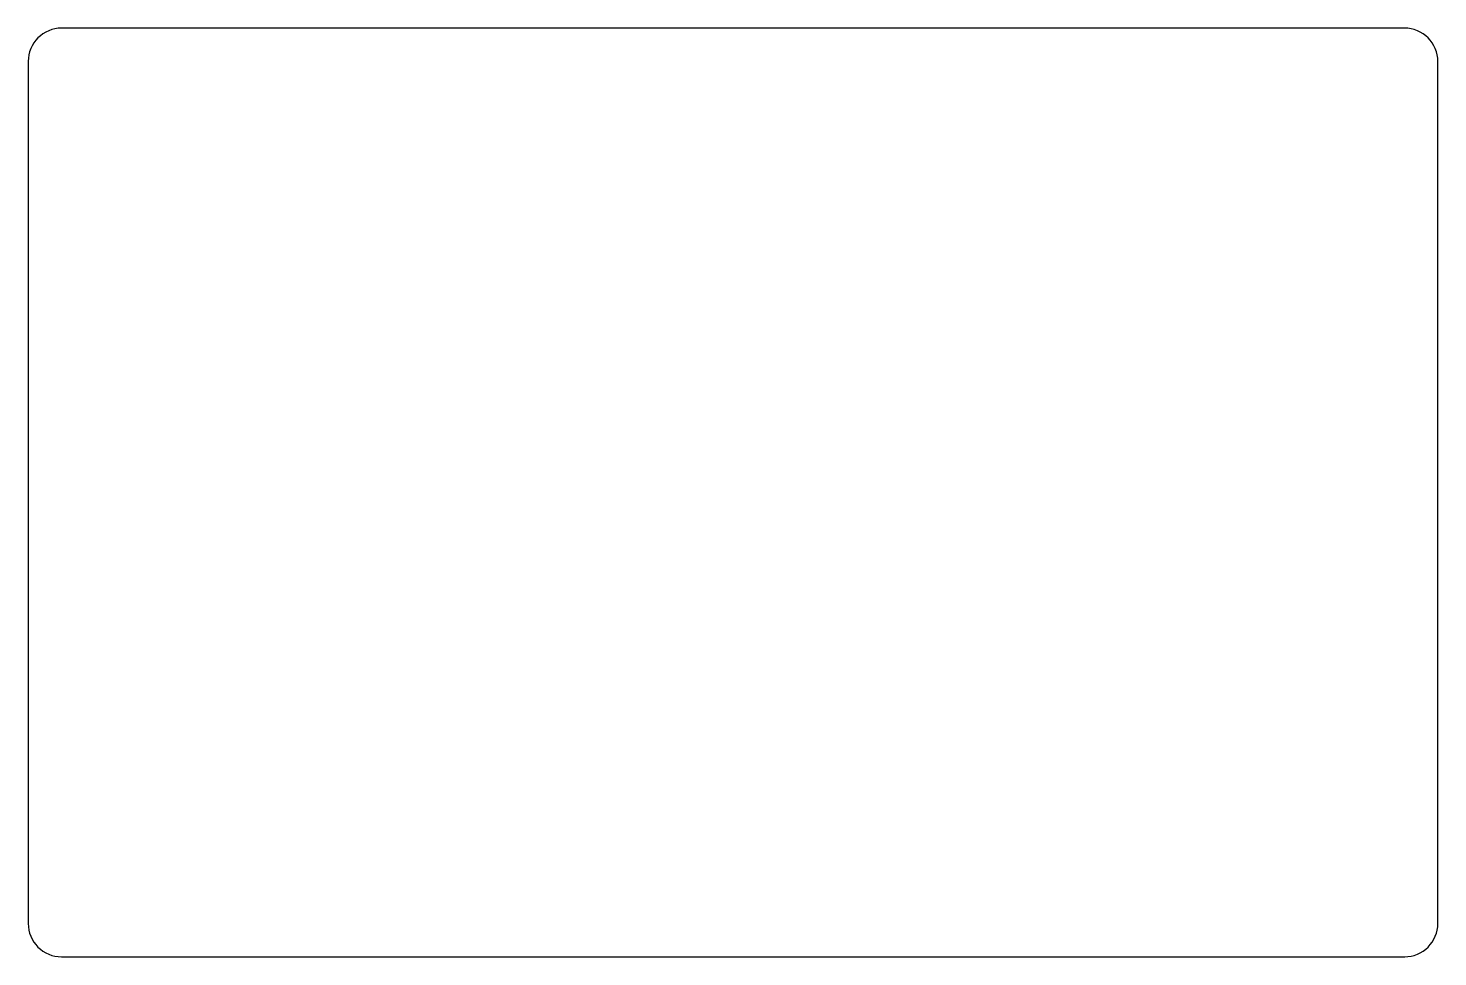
# Model space of a CAD drawing. Extents: x 0.7 to 11.3, y 0.5 to 7.5.
import ezdxf

# ---------------------------------------------------------------- set-up
doc = ezdxf.new("R2010")
doc.units = 0
doc.layers.add('LAYER_1', color=7, linetype='CONTINUOUS')

msp = doc.modelspace()

# ---------------------------------------------------------------- linework, layer by layer
at = {"layer": 'LAYER_1'}
msp.add_lwpolyline([(0.691, 0.753, 0.414214), (0.941, 0.503), (11.066, 0.503, 0.414214), (11.316, 0.753), (11.316, 7.253, 0.414214), (11.066, 7.503), (0.941, 7.503, 0.414214), (0.691, 7.253)], format="xyb", close=True, dxfattribs=at)

doc.saveas('drawing.dxf')
